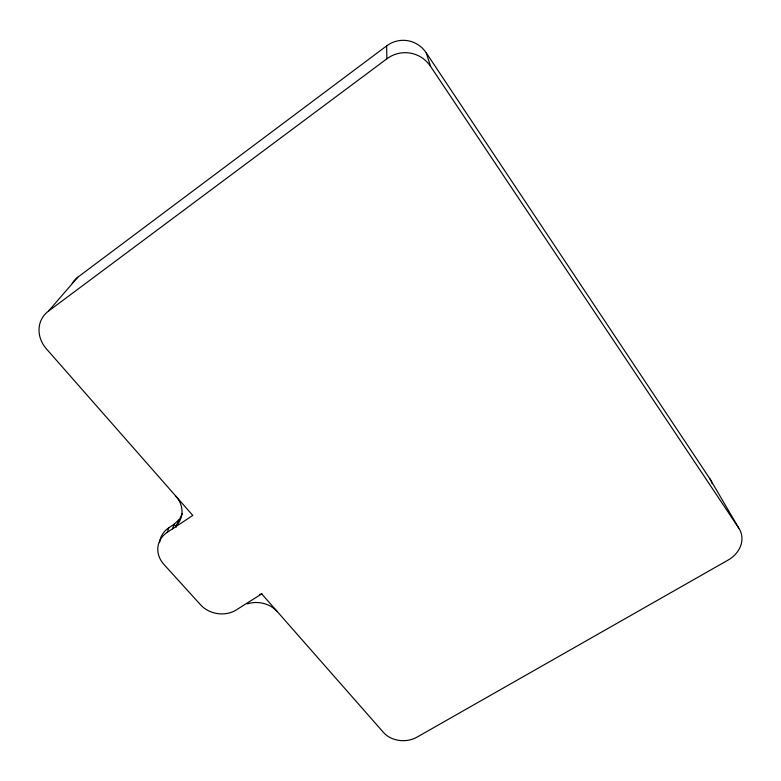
<?xml version="1.0" encoding="UTF-8"?>
<svg xmlns="http://www.w3.org/2000/svg" width="781" height="781" viewBox="0 0 781 781"><rect width="100%" height="100%" fill="white"/><g stroke="black" fill="none" stroke-linecap="round" stroke-linejoin="round"><path stroke-width="1.17" d="M175.666 526.765L182.461 513.449M172.464 528.883L174.075 524.285L178.849 519.775M72.203 283.435A26.866 24.074 33.6 0 1 77.846 277.177L386.634 45.894A29.444 28.233 -84.6 0 1 426.241 52.844L709.958 478.87L738.787 528.122A26.827 22.376 -19.7 0 1 728.185 560.026L417.122 737.088A24.279 19.759 -0.7 0 1 383.491 732.461L261.723 593.892L236.233 609.951A25.617 21.741 10.4 0 1 200.61 604.845L163.893 564.39A26.495 22.708 13.6 0 1 167.241 532.349L168.891 527.722L174.075 524.285L176.496 527.009M167.241 532.349L192.78 515.431L46.44 348.892A29.444 25.998 31.4 0 1 48.412 311.18L77.846 277.177M48.412 311.18L386.859 58.809A32.343 31.162 -83.4 0 1 430.614 66.453L738.787 528.122M259.722 594.439L262.055 593.863M426.241 52.844L430.614 66.453M386.634 45.894L386.859 58.809M247.372 603.869A25.304 21.312 7.6 0 1 277.314 611.63M175.94 496.257A26.759 23.127 16.8 0 1 177.131 524.773M709.958 478.87A24.631 20.999 -20.8 0 1 712.282 483.869M159.578 542.639A26.3 22.581 13.7 0 1 168.891 527.722"/></g></svg>
